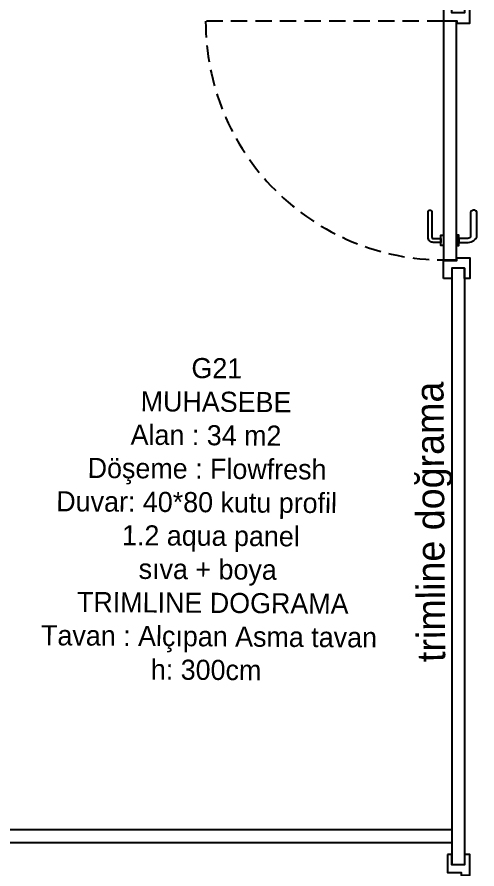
# Model space of a CAD drawing. Header units: millimetres. Extents: x 17474 to 44983, y -1049 to 14585.
# Drawn here: x 18387 to 18565.6, y 1551.4 to 1881.8 of the extents above; entities that cross this region are included whole.
import ezdxf

# ---------------------------------------------------------------- set-up
doc = ezdxf.new("R2010")
doc.units = ezdxf.units.MM
doc.linetypes.add('DASHED', pattern=[19.05, 12.7, -6.35])
for name, color, linetype in [('DOOR-YOO', 43, 'Continuous'), ('TXT-YOO', 7, 'Continuous'), ('WINDOW-YOO', 135, 'Continuous')]:
    doc.layers.add(name, color=color, linetype=linetype)
doc.layers.add('INT-AQUAPANEL', color=255, linetype='Continuous', lineweight=13)
doc.styles.add('MEKAN', font='stylu.ttf', dxfattribs={"height": 13})

msp = doc.modelspace()

# ---------------------------------------------------------------- linework, layer by layer
at = {"layer": 'DOOR-YOO', "extrusion": (8.54121e-07, 2.81045e-22, 1), "elevation": 0.02}
for points in [[(18552.61, 1887.41), (18552.61, 1880.41), (18557.81, 1880.41), (18557.81, 1879.41), (18562.86, 1879.41), (18562.86, 1887.41), (18560.81, 1887.41), (18560.81, 1883.41), (18555.81, 1883.41), (18555.81, 1887.41)], [(18552.61, 1880.21), (18552.61, 1787.61), (18557.61, 1787.61), (18557.61, 1880.21)], [(18552.61, 1797.16), (18552.61, 1793.16), (18551.61, 1793.16), (18551.61, 1797.16)], [(18557.61, 1797.16), (18557.61, 1793.16), (18558.61, 1793.16), (18558.61, 1797.16)], [(18552.61, 1780.41), (18552.61, 1787.41), (18557.81, 1787.41), (18557.81, 1788.41), (18562.86, 1788.41), (18562.86, 1780.41), (18560.81, 1780.41), (18560.81, 1784.41), (18555.81, 1784.41), (18555.81, 1780.41)]]:
    msp.add_lwpolyline(points, close=True, dxfattribs=at)
at = {"layer": 'DOOR-YOO', "linetype": 'DASHED', "ltscale": 0.5, "extrusion": (8.54121e-07, 2.81045e-22, 1), "elevation": 0.02}
msp.add_lwpolyline([(18552.61, 1880.21), (18460.26, 1880.21)], dxfattribs=at)
at = {"layer": 'DOOR-YOO', "extrusion": (8.54121e-07, 2.81045e-22, 1), "elevation": 0.02}
for points in [[(18548.11, 1806.16), (18548.11, 1796.41, 0.414214), (18548.61, 1795.91), (18551.61, 1795.91), (18551.61, 1794.41), (18548.61, 1794.41, -0.414214), (18546.61, 1796.41), (18546.61, 1806.16, -1)], [(18563.11, 1806.16), (18563.11, 1796.41, -0.185242), (18561.61, 1795.91), (18558.61, 1795.91), (18558.61, 1794.41), (18561.61, 1794.41, 0.261972), (18565.61, 1796.41), (18565.61, 1806.16, 0.6)]]:
    msp.add_lwpolyline(points, format="xyb", close=True, dxfattribs=at)
at = {"layer": 'DOOR-YOO', "extrusion": (8.54121e-07, 4.18399e-22, 1), "elevation": 0.02}
msp.add_lwpolyline([(18554.22, 1556.99), (18554.22, 1549.99), (18559.42, 1549.99), (18559.42, 1548.99), (18562.82, 1548.99), (18562.82, 1556.99), (18560.81, 1556.99), (18560.81, 1552.99), (18555.81, 1552.99), (18555.81, 1556.99)], close=True, dxfattribs=at)
at = {"layer": 'DOOR-YOO', "linetype": 'DASHED', "ltscale": 0.5, "extrusion": (8.54121e-07, 2.81045e-22, 1)}
msp.add_arc((18552.64, 1879.99, 0.02), 92.39, 179.8518, 269.9745, dxfattribs=at)
at = {"layer": 'INT-AQUAPANEL'}
for p, q in [((18555.81, 1784.41, 0), (18560.81, 1784.41, 0)), ((18555.81, 1552.99, 0), (18560.81, 1552.99, 0))]:
    msp.add_line(p, q, dxfattribs=at)
at = {"layer": 'WINDOW-YOO'}
for p, q in [((18555.81, 1784.41, 0), (18555.81, 1552.99, 0)), ((18560.81, 1784.41, 0), (18560.81, 1552.99, 0)), ((18555.81, 1566.58, 0), (17825.88, 1566.58, 0)), ((18555.81, 1561.58, 0), (17825.88, 1561.58, 0))]:
    msp.add_line(p, q, dxfattribs=at)

# ---------------------------------------------------------------- texts
at = {"layer": 'TXT-YOO', "style": 'MEKAN'}
for s, insert, char_height, width, attachment_point, rotation in [('\\pi90.07397;G21\\P\\pi70.4512;MUHASEBE     \\P\\pi66.63685;Alan : 34 m2   \\P\\pi50.03758;Döşeme : Flowfresh\\P\\pi37.94073;Duvar: 40*80 kutu profil\\P\\pi63.5534;1.2 aqua panel \\P\\pi70.10574;sıva + boya \\P\\pi46.23751;TRIMLINE DOGRAMA\\P\\pi32.37053;Tavan : Alçıpan Asma tavan \\P\\pi75.09351;h: 300cm   ', (18364.68, 1750.18), 7.8, 199.4252, 1, 359.6197), ('{\\H0.625x;trimline doğrama  \\P}  \\P \\P   ', (18541.66, 1740.35, 0), 17.472, 131.0117, 3, 90.3803)]:
    msp.add_mtext(s, dxfattribs=dict(at, insert=insert, char_height=char_height, width=width, attachment_point=attachment_point, rotation=rotation))

doc.saveas('drawing.dxf')
